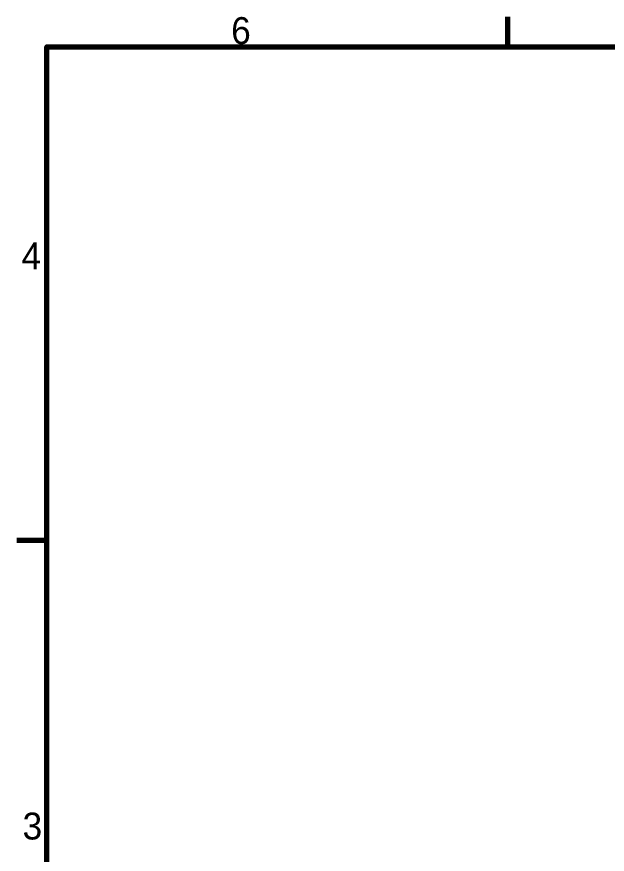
# Model space of a CAD drawing. Header units: millimetres. Extents: x 1642 to 3661, y -191 to 991.
# Drawn here: x 1660.5 to 1898.6, y 634.7 to 972.4 of the extents above; entities that cross this region are included whole.
import ezdxf

# ---------------------------------------------------------------- set-up
doc = ezdxf.new("R2010")
doc.units = ezdxf.units.MM
doc.header["$LTSCALE"] = 3.5
doc.layers.get('0').update_dxf_attribs({"lineweight": 25})
doc.layers.add('경계(ISO)', color=7, linetype='Continuous', lineweight=70)
doc.styles.get("Standard").update_dxf_attribs({"font": ''})
doc.styles.get('Standard').set_extended_font_data('Gulim')

# ---------------------------------------------------------------- blocks, each defined once
blk = doc.blocks.new('경계 Default Border')
at = {"layer": '경계(ISO)'}
for p, q in [((70, 287), (70, 290.9)), ((10, 222.75), (6.1, 222.75))]:
    blk.add_line(p, q, dxfattribs=at)
at = {"layer": '경계(ISO)', "flags": 128}
blk.add_lwpolyline([(10, 10), (10, 287), (410, 287), (410, 10), (10, 10)], dxfattribs=at)
at = {"layer": '경계(ISO)', "char_height": 3.5, "attachment_point": 7}
for s, insert in [('6', (34.01, 287.32)), ('4', (6.73, 258.04)), ('3', (6.86, 183.79))]:
    blk.add_mtext(s, dxfattribs=dict(at, insert=insert))

msp = doc.modelspace()

# ---------------------------------------------------------------- block references
at = {"xscale": 3.09825, "yscale": 3.09825, "zscale": 3.09825}
msp.add_blockref('경계 Default Border', (1641.607, 71.089), dxfattribs=at)

doc.saveas('drawing.dxf')
